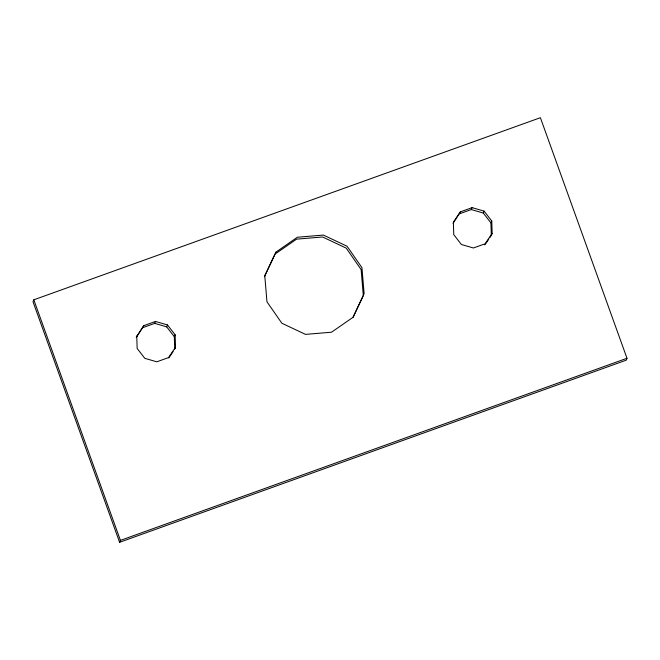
<?xml version="1.0" encoding="UTF-8"?>
<svg xmlns="http://www.w3.org/2000/svg" width="660" height="660" viewBox="0 0 660 660"><rect width="100%" height="100%" fill="white"/><g stroke="black" fill="none" stroke-linecap="round" stroke-linejoin="round"><path stroke-width="0.99" d="M33.808 299.813L33 301.727L119.608 542.297L626.191 360.187L627 358.273L540.391 117.703L33.808 299.813L120.425 540.383L119.608 542.297M136.216 337.276L143.773 325.677L155.504 321.461L167.492 324.951L175.139 334.81L175.527 347.267L174.991 348.546M136.488 337.12L143.773 325.677M142.964 327.591L154.696 323.375L155.504 321.461M174.718 349.181L174.331 336.724L166.683 326.865L167.492 324.951M174.331 336.724L175.139 334.81M453.098 223.303L460.391 211.86L472.114 207.644L484.11 211.134L491.749 220.993L492.145 233.45L491.601 234.729M459.574 213.774L471.306 209.558L472.114 207.644M489.712 237.748L491.337 235.364L490.941 222.907L483.293 213.048L484.11 211.134M490.941 222.907L491.749 220.993M264.396 276.779L275.088 254.059L296.546 239.159L322.583 236.981L346.219 248.119L361.135 269.569L363.313 295.597L353.05 317.411M175.527 347.267L168.514 357.588L156.783 361.804L144.796 358.322L137.148 348.463L136.76 335.998M168.787 357.918L173.101 351.565M460.391 211.86L453.37 222.181L453.758 234.647L461.406 244.505L473.393 247.987L485.125 243.771L492.145 233.45M484.853 244.893L488.631 239.341M120.425 540.383L627 358.273M471.306 209.558L483.293 213.048M154.696 323.375L166.683 326.865M275.897 252.145L264.775 275.773L266.962 301.801L281.87 323.251L305.506 334.381L331.543 332.203L353.001 317.311L364.122 293.683L361.944 267.655L347.028 246.205L323.392 235.067L297.355 237.245L275.897 252.145"/></g></svg>
